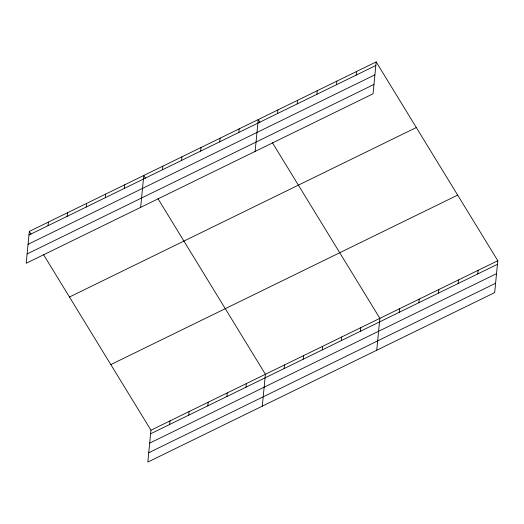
<?xml version="1.0" encoding="UTF-8"?>
<svg xmlns="http://www.w3.org/2000/svg" width="524" height="524" viewBox="0 0 524 524"><rect width="100%" height="100%" fill="white"/><g stroke="black" fill="none" stroke-linecap="round" stroke-linejoin="round"><path stroke-width="0.79" d="M29.324 231.405L26.2 263.277L373.049 93.796L376.173 61.917L29.324 231.405L30.995 234.136M48.051 225.661L48.405 222.084M67.124 216.34L67.478 212.757M86.205 207.019L86.552 203.436M105.278 197.699L105.632 194.116M124.358 188.378L124.705 184.795M140.661 207.347L143.786 175.475L145.456 178.206M162.512 169.737L162.859 166.154M43.538 254.638L150.951 430.204L147.827 462.083L494.676 292.595L497.8 260.723L376.173 61.917M181.586 160.416L181.939 156.833M169.678 424.466L170.031 420.883M200.666 151.089L201.013 147.506M188.758 415.146L189.105 411.563M219.739 141.768L220.093 138.185M207.832 405.825L208.185 402.242M238.82 132.448L239.167 128.865M226.905 396.504L227.259 392.921M255.116 151.416L258.247 119.544L259.917 122.275M245.985 387.184L246.339 383.601M277.55 113.525L277.897 109.942M262.288 406.152L265.413 374.28L157.999 198.707M297.2 103.916L297.553 100.339M284.139 368.536L284.486 364.953M316.856 94.313L317.21 90.731M303.213 359.215L303.566 355.632M336.513 84.711L336.86 81.128M322.293 349.894L322.64 346.312M356.169 75.109L356.517 71.526M341.366 340.574L341.72 336.991M360.446 331.253L360.794 327.67M376.749 350.222L379.874 318.35L272.46 142.777M399.177 312.324L399.524 308.741M418.833 302.721L419.18 299.139M438.483 293.119L438.837 289.536M458.14 283.517L458.493 279.934M477.796 273.908L478.143 270.325M28.977 234.988L375.819 65.5M28.06 244.322L374.902 74.84M27.117 253.944L373.959 84.456M69.463 297.01L416.311 127.522M110.813 364.599L457.662 195.118M150.951 430.204L497.8 260.723M150.604 433.787L497.446 264.306M149.687 443.127L496.536 273.639M148.744 452.743L495.593 283.261"/></g></svg>
